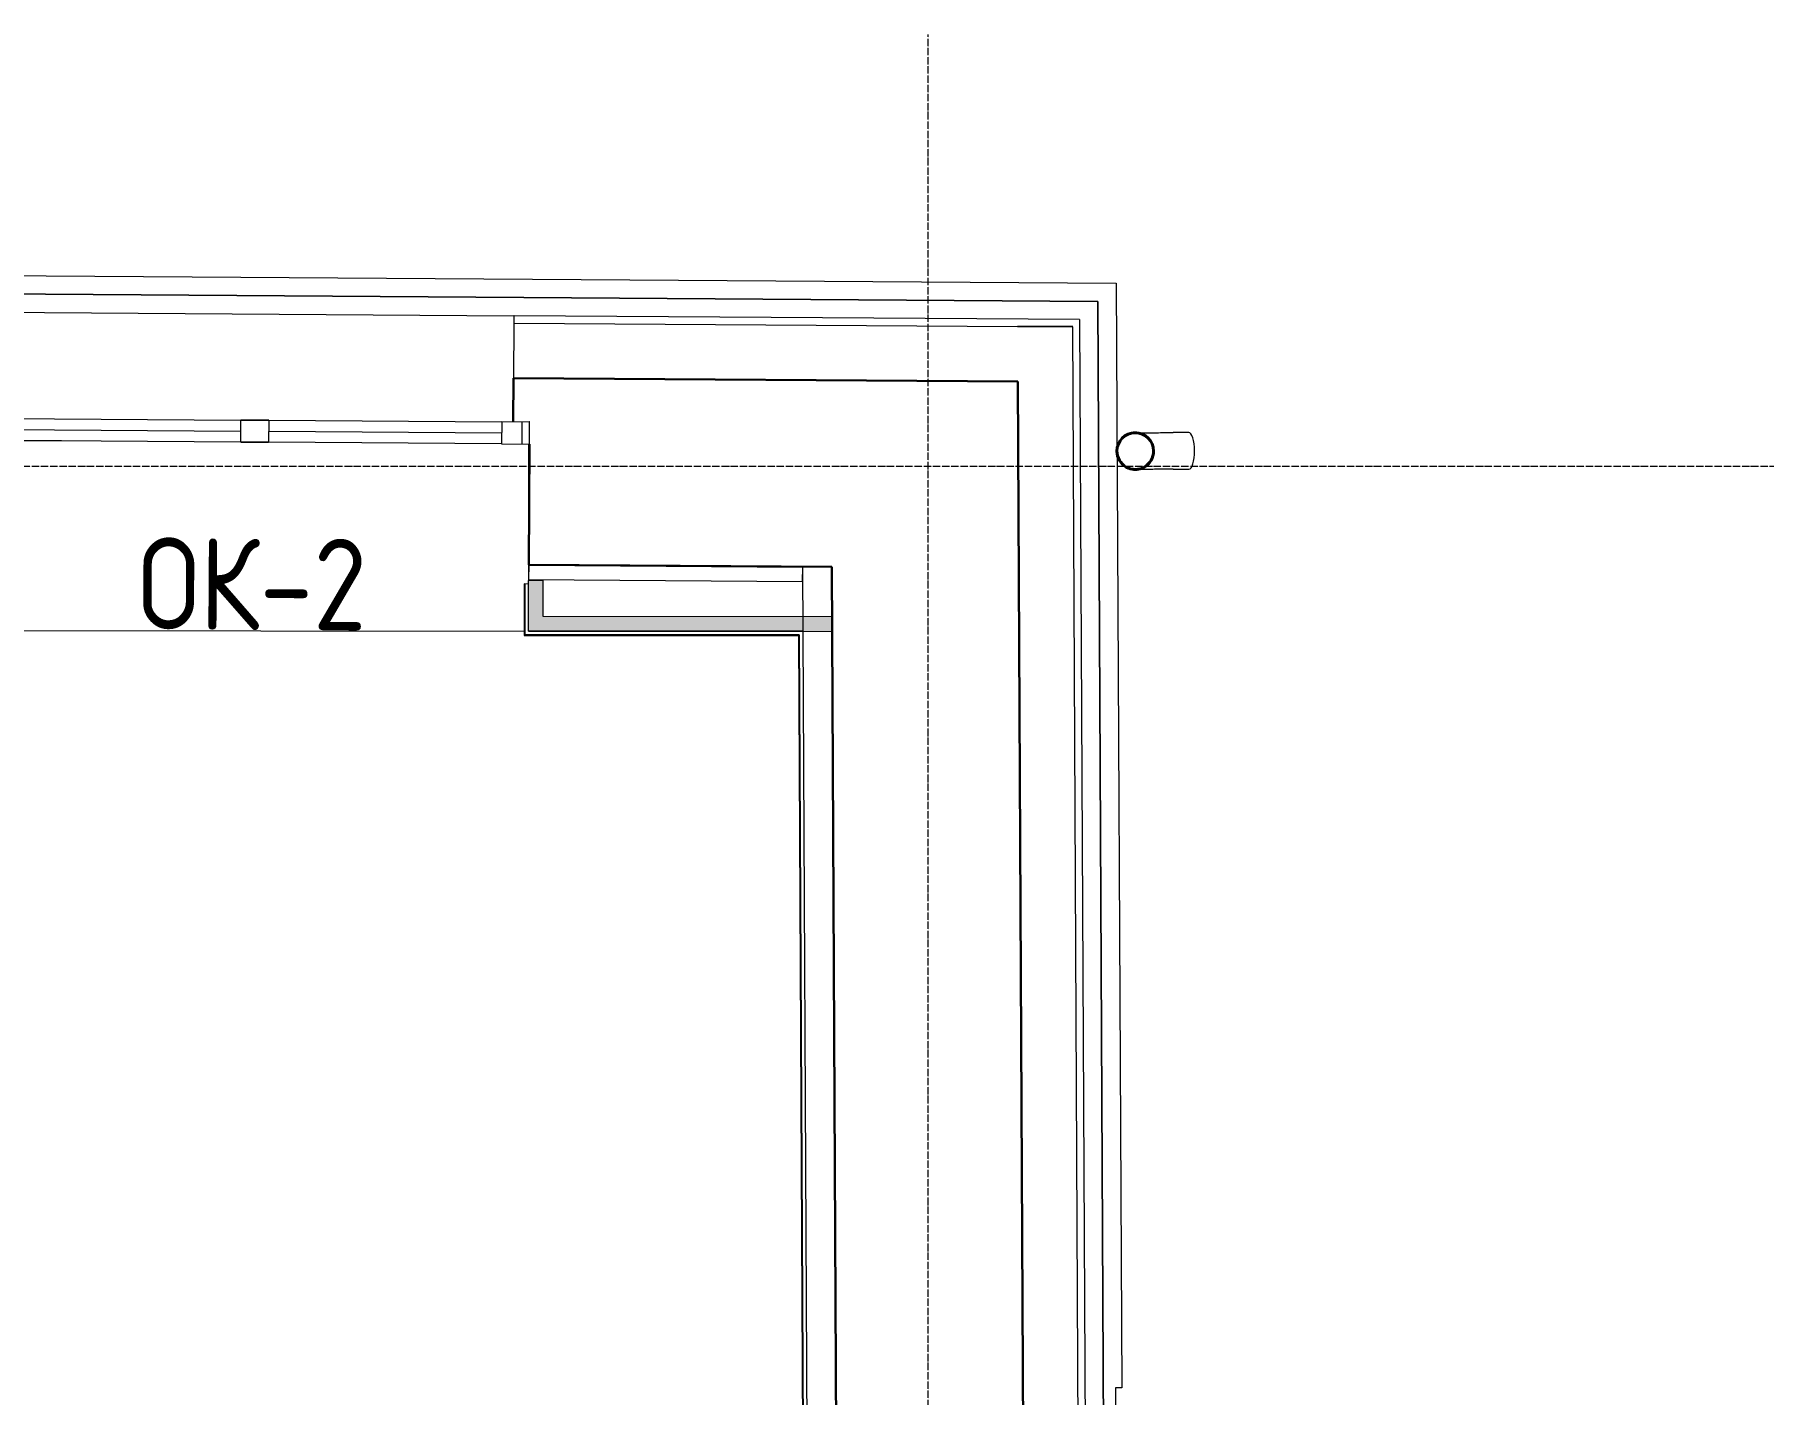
# Model space of a CAD drawing. Header units: millimetres. Extents: x -10178924 to 11692288, y -947381 to 58396.
# Drawn here: x 560 to 5280, y -136081 to -132369 of the extents above; entities that cross this region are included whole.
import ezdxf

# ---------------------------------------------------------------- set-up
doc = ezdxf.new("R2010")
doc.units = ezdxf.units.MM
doc.linetypes.add('ADSK_Линия сетки', pattern=[25, 20, -2.5, 0, -2.5])
for name, color, linetype, lineweight in [('_ Окна', 7, 'Continuous', 9), ('Марки окон', 7, 'Continuous', 20), ('Обобщенные модели', 7, 'Continuous', 18), ('Окна', 7, 'Continuous', 9), ('Оси', 253, 'Continuous', 9), ('Перекрытие', 7, 'Continuous', 18), ('Стены внутренние', 7, 'Continuous', 18), ('Стены наружные', 7, 'Continuous', 18), ('Стены несущие', 7, 'Continuous', 30), ('Стены отделка', 7, 'Continuous', 30), ('Стены штриховка', 7, 'Continuous', 9), ('ШТРИХОВКА', 252, 'Continuous', 15)]:
    doc.layers.add(name, color=color, linetype=linetype, lineweight=lineweight)
doc.styles.add('GOST Common_2', font='GOST_Common.ttf', dxfattribs={"width": 0.9, "height": 250})

# ---------------------------------------------------------------- blocks, each defined once
blk = doc.blocks.new('Водосток - Тип 1 _карниз больше 490мм_-5145492-План 2-го этажа')
at = {"layer": 'Обобщенные модели', "lineweight": 9}
h = blk.add_hatch(dxfattribs=at)
h.set_pattern_fill('FP_16', color=256, style=0, pattern_type=2)
h.set_pattern_definition([(134.709, (43192.47, -3623.99), (-106.60335, -105.52595), [])])
h.paths.add_polyline_path([(173.7, 148.9), (173.7, 171.1), (164.1, 191.2), (146.7, 205), (125, 210), (103.3, 205), (85.9, 191.2), (76.3, 171.1), (76.3, 148.9), (85.9, 128.8), (103.3, 115), (125, 110), (146.7, 115), (164.1, 128.8)])
at = {"layer": 'Обобщенные модели'}
for p, q in [((75, 306.2), (75, 263.6)), ((175, 263.6), (175, 306.2))]:
    blk.add_line(p, q, dxfattribs=at)
at = {"layer": 'Обобщенные модели', "flags": 128}
for points in [[(75, 173), (75, 174.3), (75, 177), (75, 179.8), (75, 182.9), (75, 186.2), (75, 189.7), (75, 193.4), (75, 197.2), (75, 201.3), (75, 205.5), (75, 209.9), (75, 214.4), (75, 219.1), (75, 224), (75, 229), (75, 234.1), (75, 239.3), (75, 244.6), (75, 250.1), (75, 255.6), (75, 261.3), (75, 263.6)], [(175, 263.6), (175, 258), (175, 252.4), (175, 246.9), (175, 241.5), (175, 236.2), (175, 231.1), (175, 226), (175, 221.1), (175, 216.4), (175, 211.8), (175, 207.3), (175, 203), (175, 198.9), (175, 194.9), (175, 191.2), (175, 187.6), (175, 184.3), (175, 181.1), (175, 178.1), (175, 175.4), (175, 173)]]:
    blk.add_lwpolyline(points, dxfattribs=at)
at = {"layer": 'Обобщенные модели'}
for start, end in [(90, 260.0164), (279.9836, 90)]:
    blk.add_arc((125, 160), 52, start, end, dxfattribs=at)
at = {"layer": 'Обобщенные модели', "lineweight": 40}
for start, end in [(90, 270), (270, 90)]:
    blk.add_arc((125, 160), 50, start, end, dxfattribs=at)
at = {"layer": 'Обобщенные модели'}
for start_param, end_param in [(4.712389, 6.283185), (3.141593, 4.712389)]:
    blk.add_ellipse((125, 306.2), major_axis=(-50, 0), ratio=0.309017, start_param=start_param, end_param=end_param, dxfattribs=at)
blk = doc.blocks.new('окна_rehau_двупольное_2_фрамуги - 1460х2440 _нов_-4571373-План 2-го этажа')
at = {"layer": '_ Окна', "lineweight": 18}
for p, q in [((-750, 75), (-750, 135)), ((-750, 135), (-674, 135)), ((-674, 135), (-674, 75)), ((-38, 75), (-38, 135)), ((-38, 135), (38, 135)), ((38, 135), (38, 75)), ((674, 135), (674, 75)), ((750, 135), (674, 135)), ((750, 75), (750, 135)), ((-674, 75), (-750, 75)), ((38, 75), (-38, 75)), ((674, 75), (750, 75))]:
    blk.add_line(p, q, dxfattribs=at)
at = {"layer": '_ Окна'}
for p, q in [((-730, 75), (-730, 135)), ((-674, 105), (-38, 105)), ((38, 105), (674, 105)), ((730, 75), (730, 135))]:
    blk.add_line(p, q, dxfattribs=at)
at = {"layer": 'Окна'}
for p, q in [((-750, 135), (-750, 75)), ((-674, 135), (-750, 135)), ((-674, 135), (-38, 135)), ((38, 135), (-38, 135)), ((38, 135), (674, 135)), ((750, 135), (674, 135)), ((750, 75), (750, 135)), ((-750, 75), (-674, 75)), ((-38, 75), (-674, 75)), ((-38, 75), (38, 75)), ((674, 75), (38, 75)), ((674, 75), (750, 75))]:
    blk.add_line(p, q, dxfattribs=at)
blk = doc.blocks.new('2 этаж')
at = {"layer": 'Стены внутренние'}
for points in [[(1948.6, -80491.4), (1948.6, -80352.8), (1908.6, -80352.8), (1908.6, -80491.4)], [(2737.4, -80492.4), (2737.5, -80452.4), (1948.6, -80451.4), (1948.6, -80491.4), (2277.7, -80491.8)]]:
    blk.add_hatch(color=256, dxfattribs=at).paths.add_polyline_path(points)
at = {"layer": 'Оси', "color": 252, "linetype": 'ADSK_Линия сетки'}
for p, q in [((2999.6, -128115.2), (2999.6, -78862.8)), ((-10114.7, -80040.8), (56004.9, -80040.8))]:
    blk.add_line(p, q, dxfattribs=at)
at = {"layer": 'Перекрытие'}
for p, q in [((633.7, -79971.9), (413.6, -79971.9)), ((1909.6, -80254.1), (1909.6, -79980.5)), ((1909.6, -80352.8), (1909.6, -80310.5)), ((1912.1, -80352.8), (1912.1, -80350.4)), ((-2564.3, -80485), (1896.8, -80491.2))]:
    blk.add_line(p, q, dxfattribs=at)
at = {"layer": 'Стены наружные'}
for p, q in [((-7197.8, -79469.3), (3512.7, -79541.2)), ((3463, -79590.9), (-7147.8, -79519.6)), ((-7097.8, -79520), (3463, -79590.9)), ((3512.7, -79541.2), (3528, -82556.3)), ((3510.8, -89012.8), (3463, -79590.9)), ((3463, -79590.9), (3510.8, -89012.6)), ((453.8, -79620.7), (1868.8, -79630.2)), ((3528, -82556.3), (3510.8, -82556.3)), ((3510.8, -82556.3), (3510.8, -89584.6))]:
    blk.add_line(p, q, dxfattribs=at)
at = {"layer": 'Стены несущие'}
for p, q in [((1867.6, -79800.2), (1866.8, -79920.2)), ((3244.1, -79809.4), (1867.6, -79800.2)), ((3244.1, -79809.4), (3283.7, -87603.3)), ((1912.8, -79920.5), (1911.8, -79920.5)), ((1911.4, -79980.5), (1909.2, -80310.5)), ((1909.2, -80310.5), (2736.6, -80316)), ((2657.2, -80315.5), (1910.2, -80310.5)), ((2736.6, -80316), (2766.9, -86262.3))]:
    blk.add_line(p, q, dxfattribs=at)
at = {"layer": 'Стены отделка', "lineweight": 9}
for p, q in [((1868.6, -79650.2), (1867.6, -79800.2)), ((1868.8, -79630.2), (1868.6, -79650.2)), ((1869.8, -79630.2), (1868.8, -79630.2)), ((1869.6, -79650.2), (1869.6, -79650.2)), ((3413.2, -79640.5), (1869.8, -79630.2)), ((3393.3, -79658.6), (3243.3, -79659.4)), ((3243.3, -79659.4), (3393.3, -79660.4)), ((3393.3, -79660.4), (3393.3, -79658.6)), ((3413.2, -79640.5), (3453.7, -87602.4)), ((1867.6, -79800.2), (1867.6, -79800.2)), ((1909.2, -80310.5), (1908.9, -80350.5)), ((1910.2, -80310.5), (1909.2, -80310.5)), ((2736.6, -80316), (2656.6, -80316.4)), ((2656.6, -80316.4), (2686.9, -86262.7)), ((2657, -80355.5), (2657.2, -80315.5)), ((1908.6, -80362.5), (1896.6, -80362.4)), ((1896.6, -80362.4), (1896.6, -80503.4)), ((1948.6, -80352.8), (1908.6, -80352.8)), ((1908.6, -80491.4), (1908.6, -80352.8)), ((1908.9, -80350.5), (2657, -80355.5)), ((1948.6, -80451.4), (1948.6, -80352.8)), ((2737.5, -80452.4), (1948.6, -80451.4)), ((2737.4, -80492.4), (2737.5, -80452.4)), ((1898.6, -80503.4), (2645.6, -80503.4)), ((1908.6, -80491.4), (2737.4, -80492.4)), ((2657.5, -80491.4), (1908.6, -80491.4)), ((2645.6, -80503.4), (2672.3, -85750.8))]:
    blk.add_line(p, q, dxfattribs=at)
at = {"layer": 'Стены штриховка'}
for p, q in [((1868.6, -79650.2), (1869.6, -79650.2)), ((1869.6, -79650.2), (3243.3, -79659.4)), ((3393.3, -79660.4), (3433.7, -87602.5)), ((1898.6, -80362.4), (1898.6, -80503.4)), ((2647.6, -80501.4), (1896.6, -80501.4)), ((1896.6, -80503.4), (1898.6, -80503.4)), ((2647.6, -80501.4), (2674.3, -85752.8))]:
    blk.add_line(p, q, dxfattribs=at)
at = {"layer": 'Обобщенные модели', "rotation": 270.2912255442424}
blk.add_blockref('Водосток - Тип 1 _карниз больше 490мм_-5145492-План 2-го этажа', (3404.4, -79875.5), dxfattribs=at)
at = {"layer": 'Окна', "rotation": 359.6152078770644}
blk.add_blockref('окна_rehau_двупольное_2_фрамуги - 1460х2440 _нов_-4571373-План 2-го этажа', (1160.9, -80050.4), dxfattribs=at)
at = {"layer": 'Марки окон', "lineweight": 9, "insert": (1155.2, -80362.9), "char_height": 250, "width": 684.9, "attachment_point": 5, "rotation": 359.6152, "line_spacing_factor": 1.022766, "style": 'GOST Common_2'}
blk.add_mtext('\\pxqc,t1.8,3.6,5.4,7.2,9,10.8,12.6,14.4,16.2,18,19.8,21.6,23.4,25.2,27,28.8,30.6,32.4,34.2,36,37.8,39.6,41.4,43.2,45,46.8,48.6,50.4,52.2,54,55.8,57.6;{ОК-2}', dxfattribs=at)

msp = doc.modelspace()

# ---------------------------------------------------------------- block references
at = {"layer": 'ШТРИХОВКА'}
msp.add_blockref('2 этаж', (0, -53506.6), dxfattribs=at)

doc.saveas('drawing.dxf')
